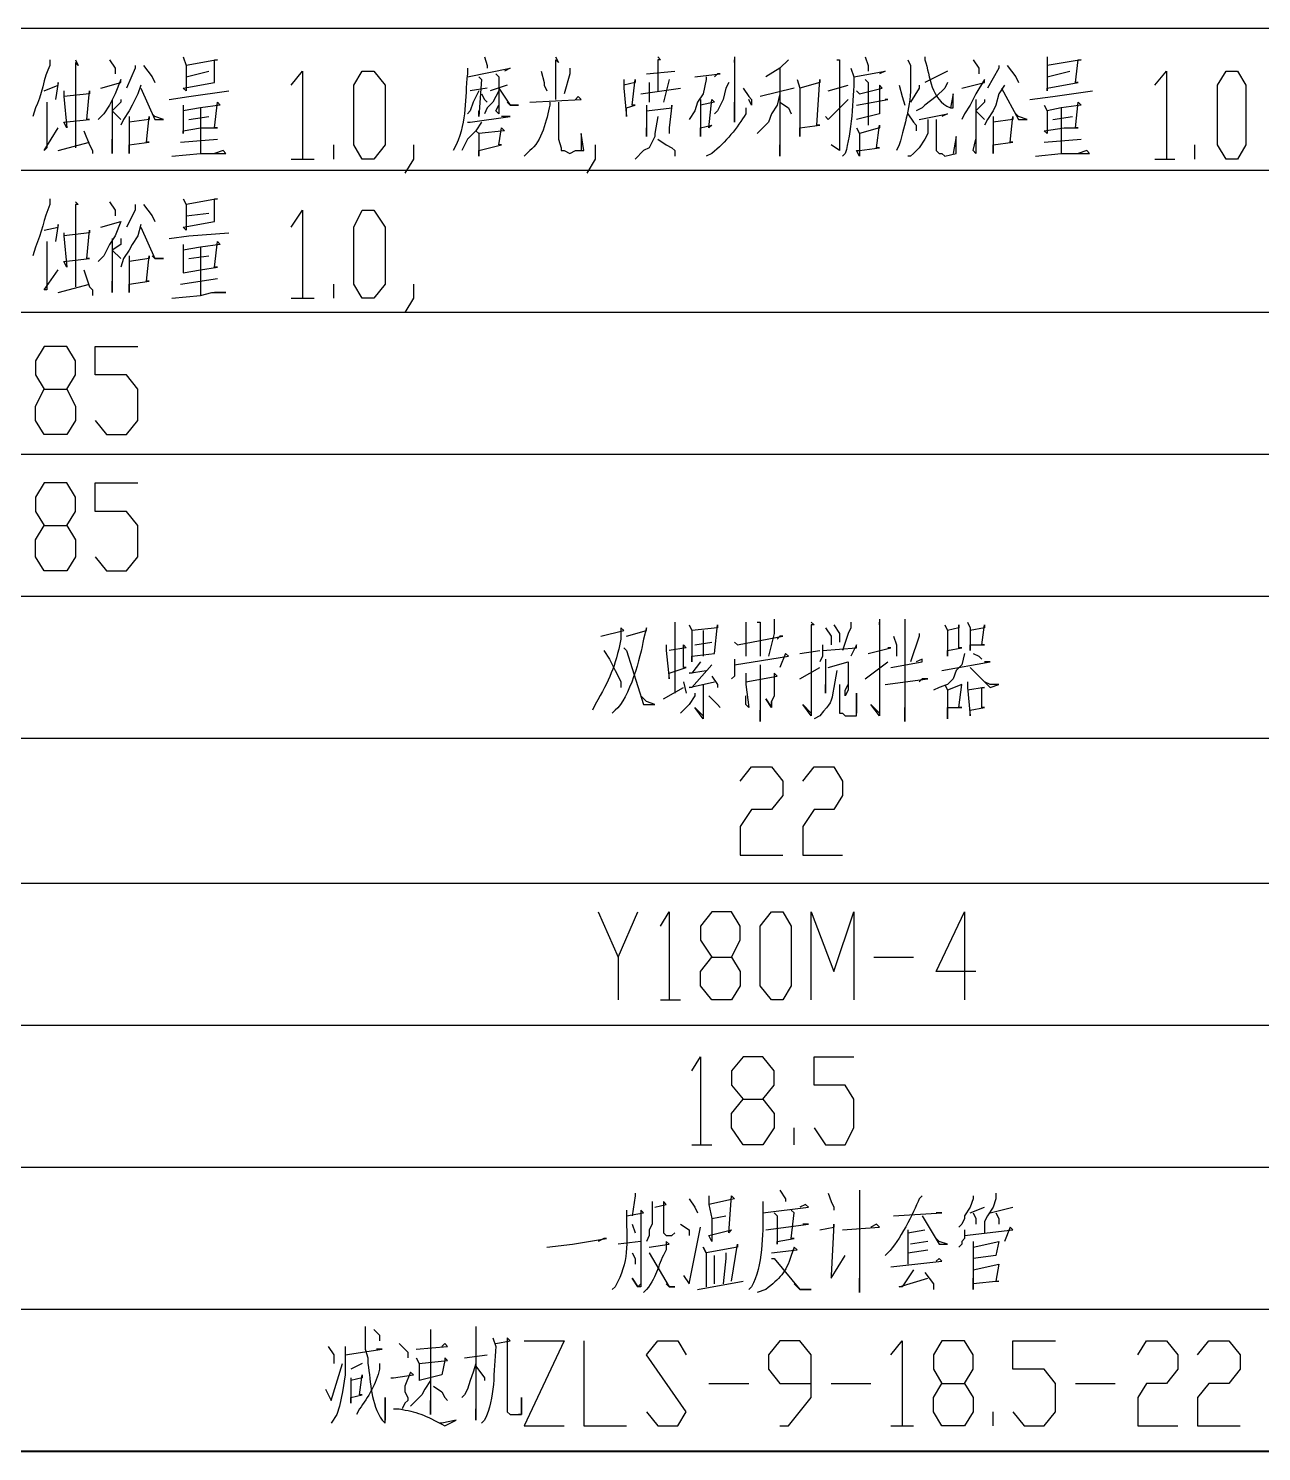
# Model space of a CAD drawing. Header units: millimetres. Extents: x 0 to 822, y 14 to 1153.
# Drawn here: x 649.5 to 727.6, y 847.4 to 937.6 of the extents above; entities that cross this region are included whole.
import ezdxf

# ---------------------------------------------------------------- set-up
doc = ezdxf.new("R2010")
doc.units = ezdxf.units.MM
doc.layers.add('1', color=7, linetype='Continuous')

msp = doc.modelspace()

# ---------------------------------------------------------------- linework, layer by layer
at = {"layer": '1', "color": 0, "lineweight": 25}
for points in [[(819, 937.581732), (569.34, 937.581732)], [(652.5, 935.601732), (652.68, 935.241732), (652.5, 935.421732), (652.5, 930.021732)], [(654.66, 935.601732), (655.02, 935.061732), (655.02, 934.701732)], [(656.28, 935.241732), (656.28, 935.061732), (655.74, 933.801732)], [(656.82, 935.241732), (657.36, 934.521732), (657.54, 934.161732)], [(659.34, 935.781732), (659.52, 935.241732), (659.52, 933.621732), (659.34, 933.801732), (661.32, 934.161732), (661.32, 934.161732), (661.32, 935.601732), (661.5, 935.601732), (659.52, 935.241732)], [(678.42, 935.781732), (678.6, 935.241732), (678.6, 935.061732)], [(682.92, 935.781732), (683.1, 935.421732), (682.92, 935.601732), (682.92, 935.421732), (682.92, 933.081732)], [(689.4, 935.781732), (689.58, 935.601732), (689.4, 935.601732), (689.4, 933.621732)], [(694.26, 935.781732), (694.26, 935.421732), (694.26, 935.601732), (694.26, 931.641732), (694.26, 932.901732)], [(697.68, 935.601732), (697.14, 935.061732), (696.24, 934.521732)], [(700.74, 935.601732), (700.92, 935.601732), (700.92, 935.421732), (700.92, 935.421732), (700.92, 930.201732), (700.92, 929.841732), (700.38, 930.201732)], [(702.54, 935.781732), (702.72, 935.241732), (702.72, 934.881732)], [(709.38, 935.601732), (709.74, 935.061732), (709.74, 934.701732)], [(711, 935.241732), (711, 935.061732), (710.28, 933.801732)], [(711.54, 935.241732), (712.08, 934.521732), (712.26, 934.161732)], [(714.06, 935.781732), (714.06, 935.241732), (714.06, 933.621732), (714.06, 933.801732), (716.04, 934.161732), (715.86, 934.161732), (716.04, 935.601732), (716.22, 935.601732), (714.06, 935.241732)], [(654.12, 933.801732), (655.38, 934.161732), (655.38, 934.341732), (655.02, 933.441732), (654.66, 932.721732), (654.3, 932.181732), (653.94, 931.821732)], [(659.52, 934.521732), (660.96, 934.881732)], [(666.18, 933.981732), (666.9, 934.881732), (666.9, 929.301732)], [(670.68, 929.301732), (670.14, 930.201732), (670.14, 933.981732), (670.68, 934.881732), (671.4, 934.881732), (672.12, 933.981732), (672.12, 930.201732), (671.4, 929.301732), (670.68, 929.301732)], [(677.34, 934.521732), (680.04, 935.061732), (680.04, 935.061732), (679.68, 934.881732)], [(678.06, 934.521732), (678.24, 934.341732), (678.06, 932.001732), (678.06, 932.361732)], [(679.14, 934.701732), (679.32, 934.521732), (679.32, 932.181732), (679.14, 932.361732), (679.32, 932.721732)], [(682.02, 934.881732), (682.2, 934.161732), (682.2, 933.981732), (682.38, 933.621732)], [(683.82, 935.061732), (683.82, 934.701732), (683.46, 933.441732)], [(687.24, 934.341732), (687.24, 933.801732), (687.42, 932.001732), (687.42, 932.541732), (687.96, 932.721732), (687.78, 932.721732), (687.96, 934.341732), (687.96, 934.161732), (687.24, 933.981732)], [(688.68, 934.701732), (688.68, 934.701732), (690.48, 934.881732)], [(690.12, 934.341732), (689.76, 932.901732)], [(692.46, 934.521732), (692.46, 934.341732), (692.28, 933.441732), (691.92, 932.901732), (691.74, 932.361732), (691.38, 931.821732)], [(691.74, 934.521732), (693.36, 934.701732), (693.18, 934.701732), (693, 934.521732)], [(697.14, 935.061732), (697.14, 929.481732), (697.14, 929.841732), (697.14, 930.201732)], [(698.22, 934.341732), (698.4, 933.801732), (698.4, 931.281732), (698.4, 930.741732), (698.4, 931.281732), (699.66, 931.461732), (699.48, 931.461732), (699.66, 934.341732), (699.66, 934.161732), (698.4, 933.801732)], [(701.82, 934.521732), (703.8, 934.881732), (703.8, 934.881732), (703.44, 934.701732)], [(702.54, 934.341732), (702.72, 934.161732), (702.72, 931.461732)], [(707.76, 934.881732), (707.76, 934.881732), (706.32, 934.161732)], [(708.66, 933.801732), (710.1, 934.161732), (710.1, 934.341732), (709.56, 933.441732), (709.2, 932.721732), (708.84, 932.181732), (708.66, 931.821732)], [(714.06, 934.521732), (715.5, 934.881732)], [(720.9, 933.981732), (721.62, 934.881732), (721.62, 929.301732)], [(725.4, 929.301732), (724.86, 930.201732), (724.86, 933.981732), (725.4, 934.881732), (726.12, 934.881732), (726.66, 933.981732), (726.66, 930.201732), (726.12, 929.301732), (725.4, 929.301732)], [(650.52, 933.621732), (651.42, 933.981732), (651.42, 934.161732), (651.24, 933.081732)], [(651.78, 933.621732), (651.78, 933.261732), (651.96, 931.281732), (651.78, 931.641732), (653.4, 931.821732), (653.22, 931.821732), (653.4, 933.621732), (653.4, 933.441732), (653.4, 933.441732), (651.78, 933.261732)], [(656.64, 933.981732), (656.46, 933.441732), (656.1, 932.721732), (655.92, 932.361732), (655.56, 931.821732), (655.38, 931.461732)], [(656.64, 933.801732), (657.54, 931.821732), (658.08, 931.821732), (657.54, 932.001732), (657.36, 932.181732)], [(658.44, 933.081732), (659.7, 933.261732), (662.22, 933.621732)], [(678.06, 933.621732), (677.7, 932.901732), (677.52, 932.361732), (677.34, 932.181732)], [(678.6, 933.801732), (677.52, 933.621732)], [(678.24, 933.441732), (678.42, 933.081732), (678.6, 932.901732)], [(679.32, 933.621732), (678.96, 932.901732), (678.6, 932.541732), (678.42, 932.181732)], [(679.86, 933.981732), (678.78, 933.621732)], [(679.32, 933.801732), (680.04, 932.721732), (680.58, 932.721732), (680.04, 932.721732), (679.86, 932.901732)], [(688.32, 933.441732), (690.84, 933.801732)], [(688.86, 934.161732), (688.86, 932.901732)], [(693.9, 934.161732), (693.72, 933.801732), (693.54, 933.081732), (693.18, 932.361732), (693, 932.181732)], [(694.8, 933.801732), (695.16, 933.261732), (695.34, 933.081732), (695.34, 932.721732), (695.16, 933.081732)], [(697.14, 933.441732), (696.96, 932.721732), (696.6, 932.181732), (696.42, 931.641732), (695.7, 930.921732)], [(698.04, 933.801732), (695.88, 933.261732)], [(700.2, 933.621732), (701.46, 933.981732)], [(702, 933.621732), (702.18, 933.441732), (702.18, 933.441732), (703.62, 933.801732), (703.44, 933.981732), (703.44, 933.621732), (703.44, 932.181732), (703.44, 932.181732), (702, 931.821732)], [(704.7, 933.981732), (704.88, 933.261732), (705.06, 932.721732)], [(705.96, 933.981732), (705.96, 933.801732), (705.42, 932.901732)], [(707.76, 934.161732), (707.58, 933.801732), (707.04, 933.261732), (706.32, 932.721732), (706.14, 932.541732), (705.78, 932.361732)], [(711.36, 933.981732), (711, 933.441732), (710.82, 932.721732), (710.64, 932.361732), (710.28, 931.821732), (710.1, 931.461732)], [(711.18, 933.801732), (712.26, 931.821732), (712.8, 931.821732), (712.26, 932.001732), (712.08, 932.181732)], [(712.98, 933.081732), (714.42, 933.261732), (716.94, 933.621732)], [(650.7, 932.901732), (650.7, 932.721732), (650.7, 930.021732), (650.52, 929.841732), (651.42, 931.281732)], [(654.84, 933.081732), (654.84, 929.661732), (654.84, 930.561732)], [(655.38, 933.081732), (655.38, 932.901732), (654.84, 932.361732), (655.38, 931.821732)], [(659.34, 932.721732), (659.34, 932.361732), (659.34, 931.101732), (659.34, 930.921732), (659.34, 931.101732), (660.42, 931.281732), (661.5, 931.281732), (661.32, 931.281732), (661.5, 932.901732), (661.68, 932.721732), (660.42, 932.541732), (659.34, 932.361732)], [(660.42, 932.541732), (660.42, 929.661732)], [(681.3, 932.901732), (684.54, 933.081732), (684.36, 933.261732), (684.18, 933.081732)], [(683.1, 932.901732), (683.1, 930.561732), (683.28, 930.021732), (683.28, 929.841732), (683.46, 929.841732), (683.82, 929.661732), (684.18, 929.841732), (684.72, 929.841732), (684.54, 930.921732), (684.54, 929.841732)], [(688.68, 932.721732), (688.68, 932.361732), (688.68, 930.741732), (688.68, 931.281732)], [(688.68, 932.361732), (690.3, 932.541732), (690.3, 932.721732), (690.12, 931.281732), (690.12, 930.921732)], [(692.1, 933.081732), (692.1, 932.721732), (692.1, 930.741732), (692.1, 931.281732), (692.82, 931.461732), (692.64, 931.281732), (692.82, 933.081732), (693, 932.901732), (692.1, 932.721732)], [(697.14, 932.901732), (697.68, 932.541732), (697.86, 932.181732)], [(700.02, 932.001732), (700.2, 931.821732), (700.38, 932.001732), (701.46, 933.081732)], [(702, 932.721732), (703.98, 933.081732), (703.8, 933.081732)], [(709.56, 933.081732), (709.56, 929.661732), (709.38, 929.841732), (709.56, 930.561732)], [(710.1, 933.081732), (710.1, 932.901732), (709.56, 932.361732), (710.1, 931.821732)], [(713.88, 932.721732), (714.06, 932.361732), (714.06, 930.921732), (713.88, 931.101732), (715.14, 931.281732), (716.04, 931.281732), (715.86, 931.281732), (716.04, 932.901732), (716.22, 932.721732), (714.96, 932.541732), (714.06, 932.361732)], [(714.96, 932.541732), (714.96, 929.661732)], [(655.92, 932.001732), (655.92, 931.641732), (655.92, 929.661732), (655.92, 930.201732), (657.18, 930.381732), (657, 930.381732), (657.18, 932.001732), (657.18, 931.821732), (655.92, 931.641732)], [(659.7, 931.821732), (660.96, 932.001732)], [(678.24, 931.641732), (677.88, 931.101732), (677.7, 930.921732), (677.34, 930.561732), (676.98, 929.841732)], [(677.34, 931.641732), (677.52, 931.641732), (680.04, 932.001732), (679.86, 932.001732), (679.5, 932.001732)], [(689.4, 932.001732), (689.22, 930.921732), (689.22, 930.741732), (688.86, 930.021732), (688.5, 929.841732), (687.96, 929.301732)], [(705.24, 932.181732), (705.6, 931.641732), (705.78, 931.461732), (705.78, 931.101732)], [(706.5, 931.821732), (706.5, 931.641732), (706.5, 930.921732), (706.32, 930.561732), (705.96, 930.021732), (705.6, 929.661732), (705.42, 929.481732), (705.24, 929.481732)], [(705.96, 931.821732), (705.96, 931.821732), (707.76, 932.181732), (707.76, 932.181732), (707.4, 932.001732)], [(707.04, 931.821732), (707.04, 930.021732), (707.04, 929.841732), (707.22, 929.661732), (707.4, 929.661732), (707.58, 929.481732), (708.3, 929.661732), (708.3, 930.741732), (708.12, 929.661732)], [(710.64, 932.001732), (710.64, 931.641732), (710.64, 929.661732), (710.64, 930.201732), (711.9, 930.381732), (711.72, 930.381732), (711.9, 932.001732), (711.9, 931.821732), (710.64, 931.641732)], [(714.42, 931.821732), (715.68, 932.001732)], [(653.04, 931.101732), (653.4, 930.201732), (653.58, 929.841732), (653.58, 929.661732)], [(677.88, 931.101732), (678.06, 930.921732), (678.06, 929.481732), (678.06, 929.841732), (679.5, 930.201732), (679.32, 930.201732), (679.5, 931.281732), (679.68, 931.101732), (678.06, 930.921732)], [(702, 931.281732), (702.18, 930.921732), (702.18, 929.481732), (702, 929.841732), (702.18, 929.841732), (703.44, 930.021732), (703.26, 930.021732), (703.44, 931.461732), (703.44, 931.281732), (703.44, 931.281732), (702.18, 930.921732)], [(651.42, 929.841732), (653.4, 930.381732)], [(658.62, 929.481732), (660.42, 929.661732), (661.14, 929.661732), (662.04, 929.661732), (661.86, 929.841732), (661.32, 929.661732)], [(659.16, 930.381732), (661.5, 930.561732)], [(668.88, 929.301732), (668.88, 930.201732)], [(673.92, 930.201732), (673.92, 929.301732), (673.38, 928.401732)], [(685.44, 930.201732), (685.44, 929.301732), (684.9, 928.401732)], [(689.4, 930.561732), (689.94, 930.201732), (690.3, 930.021732), (690.48, 929.841732), (690.48, 929.481732)], [(713.34, 929.481732), (714.96, 929.661732), (715.86, 929.661732), (716.76, 929.661732), (716.58, 929.841732), (716.04, 929.661732)], [(713.88, 930.381732), (716.22, 930.561732)], [(723.42, 929.301732), (723.42, 930.201732)], [(666.18, 929.301732), (667.62, 929.301732)], [(720.9, 929.301732), (722.16, 929.301732)], [(819, 928.581732), (603.9, 928.581732)], [(652.5, 926.601732), (652.68, 926.421732), (652.5, 926.421732), (652.5, 921.201732)], [(654.66, 926.601732), (655.02, 926.061732), (655.02, 925.701732)], [(656.28, 926.421732), (656.28, 926.061732), (655.74, 924.981732)], [(656.82, 926.421732), (657.36, 925.701732), (657.54, 925.341732)], [(659.34, 926.781732), (659.52, 926.421732), (659.52, 924.801732), (659.34, 924.981732), (661.32, 925.341732), (661.32, 925.341732), (661.32, 926.781732), (661.5, 926.781732), (659.52, 926.421732)], [(654.12, 924.981732), (655.38, 925.341732), (655.38, 925.341732), (655.02, 924.441732), (654.66, 923.901732), (654.3, 923.181732), (653.94, 922.821732)], [(659.52, 925.701732), (660.96, 925.881732)], [(666.18, 924.981732), (666.9, 926.061732), (666.9, 920.481732)], [(670.68, 920.481732), (670.14, 921.381732), (670.14, 924.981732), (670.68, 926.061732), (671.4, 926.061732), (672.12, 924.981732), (672.12, 921.381732), (671.4, 920.481732), (670.68, 920.481732)], [(650.52, 924.801732), (651.42, 924.981732), (651.42, 925.161732), (651.24, 924.081732)], [(651.78, 924.621732), (651.78, 924.441732), (651.96, 922.461732), (651.78, 922.821732), (653.4, 923.001732), (653.22, 923.001732), (653.4, 924.801732), (653.4, 924.621732), (653.4, 924.621732), (651.78, 924.441732)], [(656.64, 925.161732), (656.46, 924.441732), (656.1, 923.901732), (655.92, 923.541732), (655.56, 923.001732), (655.38, 922.461732)], [(656.64, 924.981732), (657.54, 923.001732), (658.08, 923.001732), (657.54, 923.001732), (657.36, 923.181732)], [(658.44, 924.261732), (659.7, 924.441732), (662.22, 924.621732)], [(650.7, 924.081732), (650.7, 923.901732), (650.7, 921.021732), (650.52, 921.021732), (651.42, 922.281732)], [(654.84, 924.261732), (654.84, 920.841732), (654.84, 921.561732)], [(655.38, 924.261732), (655.38, 923.901732), (654.84, 923.541732), (655.38, 923.001732)], [(659.34, 923.901732), (659.34, 923.541732), (659.34, 922.281732), (659.34, 922.101732), (659.34, 922.101732), (660.42, 922.281732), (661.5, 922.461732), (661.32, 922.461732), (661.5, 924.081732), (661.68, 923.901732), (660.42, 923.721732), (659.34, 923.541732)], [(660.42, 923.721732), (660.42, 920.661732)], [(655.92, 923.181732), (655.92, 922.821732), (655.92, 920.841732), (655.92, 921.381732), (657.18, 921.561732), (657, 921.561732), (657.18, 923.181732), (657.18, 923.001732), (655.92, 922.821732)], [(659.7, 923.001732), (660.96, 923.181732)], [(653.04, 922.281732), (653.4, 921.201732), (653.58, 921.021732), (653.58, 920.661732)], [(659.16, 921.381732), (661.5, 921.741732)], [(651.42, 920.841732), (653.4, 921.381732)], [(658.62, 920.481732), (660.42, 920.661732), (661.14, 920.841732), (662.04, 920.841732), (661.86, 920.841732), (661.32, 920.841732)], [(668.88, 920.481732), (668.88, 921.381732)], [(673.92, 921.381732), (673.92, 920.481732), (673.38, 919.581732)], [(666.18, 920.481732), (667.62, 920.481732)], [(819, 919.581732), (569.34, 919.581732)], [(650.52, 911.841732), (649.98, 912.741732), (649.98, 913.641732), (650.52, 914.721732), (651.96, 914.721732), (652.5, 915.621732), (652.5, 916.521732), (651.96, 917.421732), (650.52, 917.421732), (649.98, 916.521732), (649.98, 915.621732), (650.52, 914.721732)], [(653.76, 912.741732), (654.48, 911.841732), (655.74, 911.841732), (656.46, 912.741732), (656.46, 914.721732), (655.74, 915.621732), (653.76, 915.621732), (653.76, 917.421732), (656.46, 917.421732)], [(651.96, 914.721732), (652.5, 913.641732), (652.5, 912.741732), (651.96, 911.841732), (650.52, 911.841732)], [(819, 910.581732), (603.9, 910.581732)], [(650.52, 903.201732), (649.98, 904.101732), (649.98, 905.181732), (650.52, 906.081732), (651.96, 906.081732), (652.5, 906.981732), (652.5, 907.881732), (651.96, 908.781732), (650.52, 908.781732), (649.98, 907.881732), (649.98, 906.981732), (650.52, 906.081732)], [(653.76, 904.101732), (654.48, 903.201732), (655.74, 903.201732), (656.46, 904.101732), (656.46, 906.081732), (655.74, 906.981732), (653.76, 906.981732), (653.76, 908.781732), (656.46, 908.781732)], [(651.96, 906.081732), (652.5, 905.181732), (652.5, 904.101732), (651.96, 903.201732), (650.52, 903.201732)], [(819, 901.581732), (569.34, 901.581732)], [(696.78, 900.141732), (696.78, 899.961732), (696.78, 899.241732), (696.42, 897.801732)], [(703.44, 900.141732), (703.44, 899.781732), (703.44, 899.961732), (703.44, 894.201732), (703.44, 894.021732), (702.9, 894.741732), (703.44, 894.201732)], [(705.06, 900.141732), (705.06, 899.961732), (705.06, 893.661732), (705.06, 894.201732), (705.06, 894.561732)], [(690.48, 899.961732), (690.48, 899.601732), (690.48, 895.461732)], [(691.38, 899.781732), (691.56, 899.421732), (691.56, 897.441732), (691.56, 897.801732), (693, 897.981732), (693, 897.981732), (693.18, 899.781732), (693.18, 899.601732), (691.56, 899.421732)], [(692.28, 899.421732), (692.28, 897.801732)], [(694.98, 899.961732), (694.98, 899.601732), (694.98, 899.601732), (694.98, 897.801732)], [(695.7, 899.961732), (695.88, 899.961732), (695.88, 897.801732)], [(699.12, 899.961732), (699.3, 899.781732), (699.12, 899.781732), (699.12, 894.561732), (699.12, 894.201732), (699.12, 894.021732), (698.58, 894.741732), (699.12, 894.201732)], [(700.02, 899.601732), (700.38, 899.061732), (700.38, 898.521732)], [(700.56, 899.781732), (700.92, 899.241732), (700.92, 898.701732)], [(701.64, 899.961732), (701.64, 899.601732), (701.46, 899.241732), (701.1, 898.161732)], [(705.96, 899.241732), (705.96, 899.061732), (705.42, 897.441732)], [(707.58, 899.781732), (707.76, 899.421732), (707.76, 899.061732), (707.76, 897.801732), (707.76, 898.161732), (708.66, 898.341732), (708.48, 898.341732), (708.48, 899.781732), (708.48, 899.601732), (707.76, 899.421732)], [(709.02, 899.961732), (709.2, 899.601732), (709.2, 898.701732), (709.2, 898.161732), (709.2, 898.521732), (710.1, 898.521732), (709.92, 898.521732), (710.1, 899.781732), (710.1, 899.601732), (709.2, 899.421732)], [(687.24, 898.341732), (687.42, 898.161732), (688.5, 894.741732), (689.22, 894.741732), (688.68, 894.921732), (688.32, 895.281732)], [(689.94, 898.521732), (689.94, 898.161732), (690.12, 896.361732), (690.12, 896.721732), (691.2, 897.081732), (691.02, 897.081732), (691.02, 898.521732), (691.2, 898.341732), (690.12, 898.161732)], [(691.74, 898.521732), (692.82, 898.701732)], [(694.26, 898.701732), (694.44, 898.521732), (694.44, 898.521732), (697.32, 899.061732), (697.14, 899.061732), (696.96, 898.881732)], [(699.84, 898.521732), (699.84, 897.801732), (699.66, 897.441732)], [(699.84, 898.161732), (702, 898.341732), (702, 898.521732), (701.64, 897.801732)], [(702.72, 897.981732), (704.16, 898.341732), (703.98, 898.341732), (703.98, 898.341732)], [(704.34, 899.061732), (704.52, 898.521732), (704.52, 898.161732), (704.52, 897.801732)], [(685.98, 898.161732), (686.34, 897.621732), (686.7, 896.901732), (686.88, 896.541732), (687.06, 896.181732), (687.06, 895.821732)], [(692.1, 897.441732), (691.56, 896.721732), (691.38, 896.721732), (692.46, 896.901732)], [(694.26, 897.621732), (694.26, 897.081732), (694.26, 896.721732), (694.26, 896.541732), (694.08, 896.361732)], [(694.26, 897.261732), (697.68, 897.801732), (697.5, 897.981732), (697.14, 897.081732)], [(698.4, 897.981732), (699.66, 898.161732)], [(700.02, 897.621732), (700.02, 895.461732), (700.02, 896.001732)], [(700.2, 897.081732), (701.46, 897.441732), (701.46, 897.441732), (701.46, 895.641732), (701.28, 895.281732), (701.28, 895.641732), (701.46, 896.001732)], [(702.54, 896.361732), (703.98, 897.441732)], [(704.16, 897.081732), (706.14, 897.441732), (706.14, 897.621732), (705.78, 897.441732)], [(708.84, 897.981732), (708.66, 897.261732), (708.3, 896.901732), (708.12, 896.361732), (707.76, 896.001732), (707.22, 895.821732), (706.86, 895.641732)], [(707.4, 896.901732), (710.46, 897.441732), (710.46, 897.441732), (710.1, 897.441732)], [(709.38, 897.981732), (709.74, 897.801732), (709.92, 897.621732)], [(692.82, 897.261732), (691.56, 895.821732), (691.38, 895.821732), (693, 896.181732)], [(692.82, 896.541732), (693.18, 896.001732), (693.18, 895.821732)], [(694.98, 896.721732), (694.98, 896.001732), (695.16, 894.561732), (694.98, 894.741732), (694.98, 895.281732)], [(694.98, 896.181732), (696.96, 896.541732), (696.78, 896.721732), (696.78, 896.361732), (696.78, 895.281732), (696.6, 894.921732), (696.6, 894.561732), (696.6, 894.561732), (696.24, 895.101732), (696.6, 894.561732), (696.6, 894.921732)], [(695.88, 897.261732), (695.88, 897.081732), (695.88, 893.661732), (695.88, 894.381732)], [(698.4, 896.361732), (699.66, 897.081732)], [(709.2, 897.081732), (710.46, 895.821732), (711, 896.001732), (710.46, 896.001732), (710.1, 896.181732)], [(689.76, 895.101732), (691.02, 895.821732)], [(691.02, 896.181732), (691.2, 895.461732)], [(692.28, 896.001732), (692.28, 893.841732), (691.74, 894.561732), (692.28, 894.021732)], [(700.92, 896.001732), (700.92, 895.641732), (700.92, 895.641732), (700.92, 894.381732), (700.92, 894.201732), (701.1, 894.201732), (701.28, 894.021732), (702, 894.021732), (702, 895.461732), (702, 894.201732)], [(703.8, 896.001732), (706.5, 896.361732), (706.14, 896.361732), (705.96, 896.181732)], [(707.58, 896.001732), (707.76, 895.641732), (707.76, 894.921732), (707.76, 893.841732), (707.76, 894.561732), (708.66, 894.561732), (708.48, 894.561732), (708.66, 896.001732), (708.66, 896.001732), (707.76, 895.641732)], [(709.02, 896.181732), (709.02, 895.821732), (709.2, 894.021732), (709.2, 894.381732), (710.1, 894.561732), (709.92, 894.561732), (709.92, 895.821732), (710.1, 895.821732), (709.02, 895.641732)], [(691.74, 895.461732), (691.74, 895.281732), (691.38, 894.741732), (690.84, 894.201732)], [(692.64, 895.281732), (693.18, 894.741732), (693.36, 894.561732)], [(819, 892.581732), (603.9, 892.581732)], [(694.62, 889.881732), (695.34, 890.781732), (696.6, 890.781732), (697.32, 889.881732), (697.32, 888.981732), (696.6, 888.081732), (695.34, 888.081732), (694.62, 887.001732), (694.62, 885.201732), (697.32, 885.201732)], [(698.58, 889.881732), (699.3, 890.781732), (700.56, 890.781732), (701.1, 889.881732), (701.1, 888.981732), (700.56, 888.081732), (699.3, 888.081732), (698.58, 887.001732), (698.58, 885.201732), (701.1, 885.201732)], [(819, 883.401732), (569.34, 883.401732)], [(685.62, 881.601732), (686.88, 878.721732), (686.88, 876.021732)], [(686.88, 878.721732), (688.14, 881.601732)], [(689.58, 880.701732), (690.12, 881.601732), (690.12, 876.021732)], [(692.82, 876.021732), (692.1, 876.921732), (692.1, 877.821732), (692.82, 878.721732), (694.08, 878.721732), (694.62, 879.801732), (694.62, 880.701732), (694.08, 881.601732), (692.82, 881.601732), (692.1, 880.701732), (692.1, 879.801732), (692.82, 878.721732)], [(696.6, 876.021732), (695.88, 876.921732), (695.88, 880.701732), (696.6, 881.601732), (697.32, 881.601732), (697.86, 880.701732), (697.86, 876.921732), (697.32, 876.021732), (696.6, 876.021732)], [(699.12, 876.021732), (699.12, 881.601732), (700.56, 877.821732), (701.82, 881.601732), (701.82, 876.021732)], [(709.56, 877.821732), (707.04, 877.821732), (708.84, 881.601732), (708.84, 876.021732)], [(694.08, 878.721732), (694.62, 877.821732), (694.62, 876.921732), (694.08, 876.021732), (692.82, 876.021732)], [(703.08, 878.721732), (705.6, 878.721732)], [(689.58, 876.021732), (690.84, 876.021732)], [(819, 874.401732), (603.9, 874.401732)], [(691.56, 871.521732), (692.1, 872.421732), (692.1, 866.841732)], [(694.8, 866.841732), (694.08, 867.921732), (694.08, 868.821732), (694.8, 869.721732), (696.06, 869.721732), (696.78, 870.621732), (696.78, 871.521732), (696.06, 872.421732), (694.8, 872.421732), (694.08, 871.521732), (694.08, 870.621732), (694.8, 869.721732)], [(699.3, 867.921732), (700.02, 866.841732), (701.28, 866.841732), (701.82, 867.921732), (701.82, 869.721732), (701.28, 870.621732), (699.3, 870.621732), (699.3, 872.421732), (701.82, 872.421732)], [(696.06, 869.721732), (696.78, 868.821732), (696.78, 867.921732), (696.06, 866.841732), (694.8, 866.841732)], [(698.04, 866.841732), (698.04, 867.921732)], [(691.56, 866.841732), (692.82, 866.841732)], [(819, 865.401732), (569.34, 865.401732)], [(697.14, 863.961732), (697.5, 863.421732), (697.5, 863.241732)], [(702.18, 863.961732), (702.18, 863.601732), (702.18, 857.481732), (702.18, 857.841732), (702.18, 858.381732)], [(687.96, 863.781732), (687.96, 863.601732), (687.78, 862.341732)], [(689.04, 863.241732), (689.04, 862.881732), (689.04, 862.161732), (689.04, 861.801732), (688.86, 861.441732), (688.86, 861.081732), (688.68, 860.721732)], [(689.22, 862.881732), (689.94, 863.061732), (689.76, 863.241732), (689.76, 862.521732), (689.76, 861.441732), (689.76, 861.261732), (689.94, 861.081732), (690.3, 861.081732), (690.48, 861.261732)], [(691.38, 863.421732), (691.74, 862.881732), (691.92, 862.521732)], [(692.64, 863.601732), (692.64, 863.061732), (692.82, 862.161732), (692.82, 860.721732), (692.64, 861.081732), (694.08, 861.441732), (693.9, 861.261732), (694.08, 863.601732), (694.26, 863.421732), (692.64, 863.061732)], [(696.06, 862.521732), (698.94, 862.881732), (698.76, 863.061732), (698.4, 862.881732)], [(700.2, 863.781732), (700.38, 863.241732), (700.56, 862.881732), (700.56, 862.701732)], [(709.38, 863.601732), (709.38, 863.421732), (709.2, 862.881732), (708.84, 862.341732), (708.84, 862.161732), (708.66, 861.801732), (708.48, 861.621732)], [(710.82, 863.781732), (710.82, 863.421732), (710.64, 862.881732), (710.28, 862.341732), (710.1, 861.981732)], [(687.42, 862.341732), (688.5, 862.521732), (688.32, 862.701732), (688.32, 862.341732), (688.32, 858.381732), (688.32, 858.021732), (688.32, 857.841732), (688.14, 857.841732), (687.78, 858.381732), (688.14, 857.841732), (688.32, 858.021732)], [(692.82, 862.161732), (693.72, 862.341732)], [(696.78, 862.521732), (696.96, 862.341732), (696.96, 860.541732), (696.96, 860.721732), (698.04, 860.901732), (697.86, 860.901732), (698.04, 862.521732), (697.86, 862.701732)], [(704.34, 862.341732), (707.4, 862.521732), (707.4, 862.521732), (707.04, 862.521732)], [(706.14, 862.341732), (707.22, 860.541732), (707.76, 860.541732), (707.22, 860.721732), (707.04, 860.901732)], [(709.2, 862.521732), (710.1, 862.881732)], [(709.38, 862.521732), (709.56, 862.161732), (709.56, 861.801732)], [(710.46, 862.521732), (711.9, 862.881732)], [(710.82, 862.521732), (711, 862.161732), (711, 861.801732)], [(687.78, 861.801732), (687.96, 861.261732)], [(690.84, 861.801732), (691.38, 861.441732), (691.38, 861.081732)], [(691.02, 858.561732), (691.38, 858.021732), (692.1, 861.621732)], [(696.24, 861.441732), (698.94, 861.801732), (698.76, 861.801732), (698.58, 861.801732)], [(699.66, 861.441732), (700.56, 861.621732), (700.56, 861.801732), (700.38, 858.561732), (700.38, 858.381732), (701.28, 859.821732)], [(701.1, 861.441732), (703.44, 861.621732), (703.26, 861.801732), (702.9, 861.621732)], [(705.24, 861.441732), (705.24, 859.281732)], [(705.24, 861.261732), (706.32, 861.441732)], [(708.84, 861.441732), (708.84, 860.901732), (708.66, 860.721732), (708.66, 860.541732), (708.48, 860.361732)], [(708.84, 861.081732), (711.9, 861.441732), (711.72, 861.621732), (711.36, 860.721732)], [(710.1, 861.981732), (710.1, 861.621732), (710.1, 861.261732)], [(682.38, 860.361732), (684, 860.541732), (686.16, 860.901732), (685.98, 860.901732), (685.62, 860.721732)], [(688.32, 860.721732), (686.88, 860.541732)], [(694.08, 858.201732), (694.44, 860.541732), (694.44, 860.361732), (692.46, 860.001732), (692.28, 860.361732), (692.46, 860.001732), (692.46, 857.841732)], [(706.5, 860.721732), (705.42, 860.541732)], [(709.38, 860.721732), (709.38, 860.541732), (709.38, 859.281732), (709.38, 857.661732), (709.38, 857.841732), (709.38, 858.381732)], [(709.38, 860.361732), (711, 860.721732), (711, 860.721732), (710.82, 859.821732), (710.82, 859.821732), (709.38, 859.641732)], [(687.78, 860.001732), (687.96, 859.641732), (687.96, 859.281732)], [(688.86, 860.001732), (688.86, 860.001732), (690.12, 857.841732), (690.48, 857.841732), (690.12, 857.841732), (689.94, 858.021732)], [(693, 858.021732), (693, 859.821732)], [(693.72, 860.001732), (693.72, 859.641732), (693.54, 858.021732)], [(696.6, 859.641732), (696.78, 859.641732), (698.4, 857.661732), (699.12, 857.661732), (698.4, 857.661732), (698.04, 858.021732)], [(704.16, 859.101732), (707.4, 859.461732), (707.22, 859.641732), (707.04, 859.461732)], [(705.24, 860.001732), (706.5, 860.181732)], [(705.6, 858.921732), (704.88, 857.841732), (704.7, 857.841732), (706.5, 858.381732)], [(706.32, 858.741732), (706.86, 858.021732), (706.86, 857.841732), (706.86, 857.661732)], [(709.38, 858.921732), (711, 859.281732), (711, 859.281732), (710.82, 858.201732), (711, 858.201732), (709.38, 858.021732)], [(691.92, 857.661732), (694.8, 858.201732)], [(819, 856.401732), (569.34, 856.401732)], [(671.4, 855.141732), (671.76, 854.781732), (671.76, 854.601732), (671.76, 854.421732)], [(675, 855.141732), (675, 854.961732), (675, 849.741732), (675, 850.101732), (675, 850.641732)], [(677.88, 855.321732), (677.88, 849.381732), (677.88, 849.741732), (677.88, 850.101732)], [(668.52, 854.061732), (668.88, 853.521732), (668.88, 853.341732), (668.88, 852.981732)], [(669.6, 854.061732), (669.6, 852.261732), (669.42, 851.181732), (669.24, 850.281732), (669.06, 849.741732), (668.7, 849.201732)], [(673.02, 854.241732), (673.02, 854.241732), (673.38, 853.881732), (673.56, 853.701732), (673.56, 853.341732)], [(674.1, 853.881732), (676.08, 854.061732), (675.9, 854.241732), (675.72, 854.061732)], [(679.14, 854.241732), (680.04, 854.421732), (679.86, 854.601732), (679.86, 851.721732), (679.86, 850.461732), (679.86, 850.101732), (679.86, 849.921732), (680.04, 849.741732), (680.22, 849.741732), (680.58, 849.741732), (680.76, 849.741732), (680.76, 850.821732), (680.76, 849.741732), (680.58, 849.741732)], [(680.94, 854.421732), (683.46, 854.421732), (680.94, 849.021732), (683.46, 849.021732)], [(684.72, 854.421732), (684.72, 849.021732), (687.42, 849.021732)], [(688.68, 849.921732), (689.4, 849.021732), (690.66, 849.021732), (691.2, 849.921732), (688.68, 853.521732), (689.4, 854.421732), (690.66, 854.421732), (691.2, 853.521732)], [(697.14, 849.021732), (697.68, 849.021732), (699.12, 850.821732), (699.12, 853.521732), (698.4, 854.421732), (697.14, 854.421732), (696.42, 853.521732), (696.42, 852.621732), (697.14, 851.721732), (699.12, 851.721732)], [(704.16, 853.521732), (704.88, 854.421732), (704.88, 849.021732)], [(707.4, 849.021732), (706.86, 849.921732), (706.86, 850.821732), (707.4, 851.721732), (708.84, 851.721732), (709.38, 852.621732), (709.38, 853.521732), (708.84, 854.421732), (707.4, 854.421732), (706.86, 853.521732), (706.86, 852.621732), (707.4, 851.721732)], [(711.9, 849.921732), (712.62, 849.021732), (713.88, 849.021732), (714.6, 849.921732), (714.6, 851.721732), (713.88, 852.621732), (711.9, 852.621732), (711.9, 854.421732), (714.6, 854.421732)], [(719.82, 853.521732), (720.36, 854.421732), (721.62, 854.421732), (722.34, 853.521732), (722.34, 852.621732), (721.62, 851.721732), (720.36, 851.721732), (719.82, 850.821732), (719.82, 849.021732), (722.34, 849.021732)], [(723.6, 853.521732), (724.32, 854.421732), (725.58, 854.421732), (726.3, 853.521732), (726.3, 852.621732), (725.58, 851.721732), (724.32, 851.721732), (723.6, 850.821732), (723.6, 849.021732), (726.3, 849.021732)], [(669.6, 853.521732), (671.94, 853.881732), (671.76, 853.881732), (671.58, 853.881732)], [(674.1, 853.341732), (674.28, 852.981732), (674.28, 852.441732), (674.28, 851.901732)], [(674.28, 852.981732), (676.08, 853.161732), (675.9, 853.341732), (675.9, 853.161732), (675.72, 852.261732), (675.72, 852.261732), (674.28, 851.901732)], [(677.16, 853.341732), (678.6, 853.521732)], [(668.34, 851.361732), (668.7, 850.641732), (669.42, 852.981732)], [(670.68, 852.981732), (669.96, 852.621732)], [(669.96, 852.081732), (669.96, 850.461732), (669.96, 850.821732), (670.68, 851.001732), (670.5, 851.001732), (670.68, 852.261732), (670.68, 852.081732), (669.96, 851.901732)], [(672.48, 852.081732), (672.66, 852.081732), (673.92, 852.261732), (673.74, 852.441732), (673.38, 851.541732), (673.38, 851.181732), (673.56, 850.821732), (673.56, 850.641732), (673.38, 850.461732), (673.2, 850.101732)], [(677.88, 852.981732), (677.7, 852.441732), (677.52, 851.901732), (677.34, 851.361732), (677.16, 851.001732), (676.98, 850.821732)], [(677.88, 852.801732), (678.42, 852.081732), (678.42, 851.901732)], [(675, 851.901732), (674.64, 851.361732), (674.46, 851.001732), (674.1, 850.641732), (673.92, 850.461732), (673.74, 850.281732)], [(675.18, 851.541732), (675.72, 851.181732), (675.9, 850.821732), (676.08, 850.641732)], [(692.64, 851.721732), (695.16, 851.721732)], [(700.38, 851.721732), (702.9, 851.721732)], [(708.84, 851.721732), (709.38, 850.821732), (709.38, 849.921732), (708.84, 849.021732), (707.4, 849.021732)], [(715.86, 851.721732), (718.38, 851.721732)], [(710.64, 849.021732), (710.64, 849.921732)], [(704.16, 849.021732), (705.6, 849.021732)]]:
    msp.add_lwpolyline(points, dxfattribs=at)
at = {"layer": '1', "color": 0, "lineweight": 40}
msp.add_lwpolyline([(819, 847.401732), (569.34, 847.401732)], dxfattribs=at)
at = {"layer": '1', "color": 0, "lineweight": 25}
for points, knots in [([(650.88, 935.601732), (650.88, 935.601732), (650.88, 935.241732), (650.88, 935.241732), (650.52, 934.521732), (650.34, 933.261732), (649.98, 932.541732), (649.98, 932.541732), (649.8, 932.001732), (649.8, 932.001732)], [0, 0, 0, 0, 1, 1, 1, 2, 2, 2, 3, 3, 3, 3]), ([(705.24, 935.601732), (705.24, 935.601732), (705.42, 935.241732), (705.42, 935.241732), (705.42, 935.241732), (705.42, 935.241732), (705.42, 935.241732), (705.42, 935.241732), (705.42, 934.161732), (705.42, 934.161732), (705.42, 932.541732), (705.06, 931.641732), (704.7, 930.201732), (704.7, 930.201732), (704.52, 929.841732), (704.52, 929.841732)], [0, 0, 0, 0, 1, 1, 1, 2, 2, 2, 3, 3, 3, 4, 4, 4, 5, 5, 5, 5]), ([(706.32, 935.781732), (706.32, 935.781732), (706.32, 935.601732), (706.32, 935.601732), (706.68, 934.521732), (706.68, 933.081732), (707.94, 932.541732), (707.94, 932.541732), (708.12, 932.541732), (708.12, 932.541732), (708.12, 932.541732), (708.12, 933.441732), (708.12, 933.441732), (708.12, 933.441732), (707.94, 932.541732), (707.94, 932.541732)], [0, 0, 0, 0, 1, 1, 1, 2, 2, 2, 3, 3, 3, 4, 4, 4, 5, 5, 5, 5]), ([(677.34, 935.061732), (677.34, 935.061732), (677.34, 934.701732), (677.34, 934.701732), (677.16, 933.081732), (677.34, 931.821732), (676.62, 930.201732), (676.62, 930.201732), (676.44, 929.841732), (676.44, 929.841732)], [0, 0, 0, 0, 1, 1, 1, 2, 2, 2, 3, 3, 3, 3]), ([(701.64, 935.061732), (701.64, 935.061732), (701.82, 934.521732), (701.82, 934.521732), (701.82, 933.081732), (701.64, 930.921732), (701.28, 929.661732), (701.28, 929.661732), (701.1, 929.481732), (701.1, 929.481732)], [0, 0, 0, 0, 1, 1, 1, 2, 2, 2, 3, 3, 3, 3]), ([(682.56, 932.901732), (682.56, 932.901732), (682.56, 932.721732), (682.56, 932.721732), (682.38, 931.821732), (682.02, 930.381732), (681.3, 929.841732), (681.3, 929.841732), (680.94, 929.481732), (680.94, 929.481732)], [0, 0, 0, 0, 1, 1, 1, 2, 2, 2, 3, 3, 3, 3]), ([(694.98, 932.541732), (694.98, 932.541732), (694.98, 932.181732), (694.98, 932.181732), (694.44, 931.281732), (693.72, 930.381732), (692.82, 929.661732), (692.82, 929.661732), (692.46, 929.481732), (692.46, 929.481732)], [0, 0, 0, 0, 1, 1, 1, 2, 2, 2, 3, 3, 3, 3]), ([(650.88, 926.781732), (650.88, 926.781732), (650.88, 926.421732), (650.88, 926.421732), (650.52, 925.521732), (650.34, 924.621732), (649.98, 923.721732), (649.98, 923.721732), (649.8, 923.181732), (649.8, 923.181732)], [0, 0, 0, 0, 1, 1, 1, 2, 2, 2, 3, 3, 3, 3]), ([(685.8, 899.061732), (685.8, 899.061732), (687.24, 899.421732), (687.24, 899.421732), (687.24, 899.421732), (687.06, 899.601732), (687.06, 899.601732), (687.06, 899.601732), (687.06, 898.881732), (687.06, 898.881732), (686.7, 897.081732), (686.34, 896.361732), (685.44, 894.741732), (685.44, 894.741732), (685.26, 894.381732), (685.26, 894.381732)], [0, 0, 0, 0, 1, 1, 1, 2, 2, 2, 3, 3, 3, 4, 4, 4, 5, 5, 5, 5]), ([(687.42, 899.061732), (687.42, 899.061732), (688.68, 899.421732), (688.68, 899.421732), (688.68, 899.421732), (688.68, 899.601732), (688.68, 899.601732), (688.68, 899.601732), (688.5, 898.881732), (688.5, 898.881732), (688.32, 897.801732), (687.6, 895.101732), (686.7, 894.381732), (686.7, 894.381732), (686.52, 894.201732), (686.52, 894.201732)], [0, 0, 0, 0, 1, 1, 1, 2, 2, 2, 3, 3, 3, 4, 4, 4, 5, 5, 5, 5]), ([(700.74, 896.901732), (700.74, 896.901732), (700.56, 895.821732), (700.56, 895.821732), (700.38, 894.741732), (700.38, 894.921732), (699.66, 894.021732), (699.66, 894.021732), (699.3, 893.841732), (699.3, 893.841732)], [0, 0, 0, 0, 1, 1, 1, 2, 2, 2, 3, 3, 3, 3]), ([(696.06, 863.241732), (696.06, 863.241732), (696.06, 862.521732), (696.06, 862.521732), (696.06, 861.261732), (696.06, 859.101732), (695.34, 857.841732), (695.34, 857.841732), (695.16, 857.661732), (695.16, 857.661732)], [0, 0, 0, 0, 1, 1, 1, 2, 2, 2, 3, 3, 3, 3]), ([(706.14, 863.601732), (706.14, 863.601732), (705.96, 863.421732), (705.96, 863.421732), (705.6, 862.521732), (704.7, 860.721732), (703.98, 860.001732), (703.98, 860.001732), (703.8, 859.821732), (703.8, 859.821732)], [0, 0, 0, 0, 1, 1, 1, 2, 2, 2, 3, 3, 3, 3]), ([(687.42, 862.701732), (687.42, 862.701732), (687.42, 862.341732), (687.42, 862.341732), (687.42, 860.541732), (687.6, 859.461732), (686.7, 857.841732), (686.7, 857.841732), (686.52, 857.661732), (686.52, 857.661732)], [0, 0, 0, 0, 1, 1, 1, 2, 2, 2, 3, 3, 3, 3]), ([(688.86, 860.361732), (688.86, 860.361732), (690.12, 860.541732), (690.12, 860.541732), (690.12, 860.541732), (689.94, 860.721732), (689.94, 860.721732), (689.94, 860.721732), (689.94, 860.181732), (689.94, 860.181732), (689.4, 859.281732), (689.4, 858.561732), (688.68, 857.661732), (688.68, 857.661732), (688.5, 857.481732), (688.5, 857.481732)], [0, 0, 0, 0, 1, 1, 1, 2, 2, 2, 3, 3, 3, 4, 4, 4, 5, 5, 5, 5]), ([(696.6, 860.001732), (696.6, 860.001732), (698.22, 860.181732), (698.22, 860.181732), (698.22, 860.181732), (698.04, 860.361732), (698.04, 860.361732), (698.04, 860.361732), (697.86, 859.821732), (697.86, 859.821732), (697.5, 858.741732), (697.14, 858.381732), (696.24, 857.661732), (696.24, 857.661732), (695.7, 857.481732), (695.7, 857.481732)], [0, 0, 0, 0, 1, 1, 1, 2, 2, 2, 3, 3, 3, 4, 4, 4, 5, 5, 5, 5]), ([(670.86, 855.321732), (670.86, 855.321732), (670.86, 855.141732), (670.86, 855.141732), (670.86, 855.141732), (670.86, 855.141732), (670.86, 855.141732), (670.86, 855.141732), (670.86, 853.881732), (670.86, 853.881732), (670.86, 853.881732), (671.04, 853.341732), (671.04, 853.341732), (671.04, 853.341732), (671.04, 853.341732), (671.04, 853.341732), (671.04, 853.341732), (671.04, 852.981732), (671.04, 852.981732), (671.22, 851.721732), (671.22, 850.461732), (671.94, 849.381732), (671.94, 849.381732), (672.12, 849.201732), (672.12, 849.201732), (672.12, 849.201732), (672.12, 850.821732), (672.12, 850.821732), (672.12, 850.821732), (672.12, 849.381732), (672.12, 849.381732)], [0, 0, 0, 0, 1, 1, 1, 2, 2, 2, 3, 3, 3, 4, 4, 4, 5, 5, 5, 6, 6, 6, 7, 7, 7, 8, 8, 8, 9, 9, 9, 10, 10, 10, 10]), ([(678.96, 854.601732), (678.96, 854.601732), (679.14, 854.061732), (679.14, 854.061732), (678.96, 852.441732), (679.14, 850.821732), (678.42, 849.381732), (678.42, 849.381732), (678.24, 849.201732), (678.24, 849.201732)], [0, 0, 0, 0, 1, 1, 1, 2, 2, 2, 3, 3, 3, 3]), ([(671.76, 852.981732), (671.76, 852.981732), (671.76, 852.621732), (671.76, 852.621732), (671.58, 851.721732), (671.04, 850.821732), (670.5, 850.101732), (670.5, 850.101732), (670.32, 849.741732), (670.32, 849.741732)], [0, 0, 0, 0, 1, 1, 1, 2, 2, 2, 3, 3, 3, 3]), ([(672.66, 850.101732), (672.66, 850.101732), (673.02, 850.101732), (673.02, 850.101732), (674.1, 849.921732), (674.64, 849.741732), (675.9, 849.021732), (675.9, 849.021732), (676.62, 849.381732), (676.62, 849.381732), (676.62, 849.381732), (675.72, 849.201732), (675.72, 849.201732), (675.72, 849.201732), (675.54, 849.201732), (675.54, 849.201732)], [0, 0, 0, 0, 1, 1, 1, 2, 2, 2, 3, 3, 3, 4, 4, 4, 5, 5, 5, 5])]:
    msp.add_open_spline(points, degree=3, knots=knots, dxfattribs=at)

doc.saveas('drawing.dxf')
